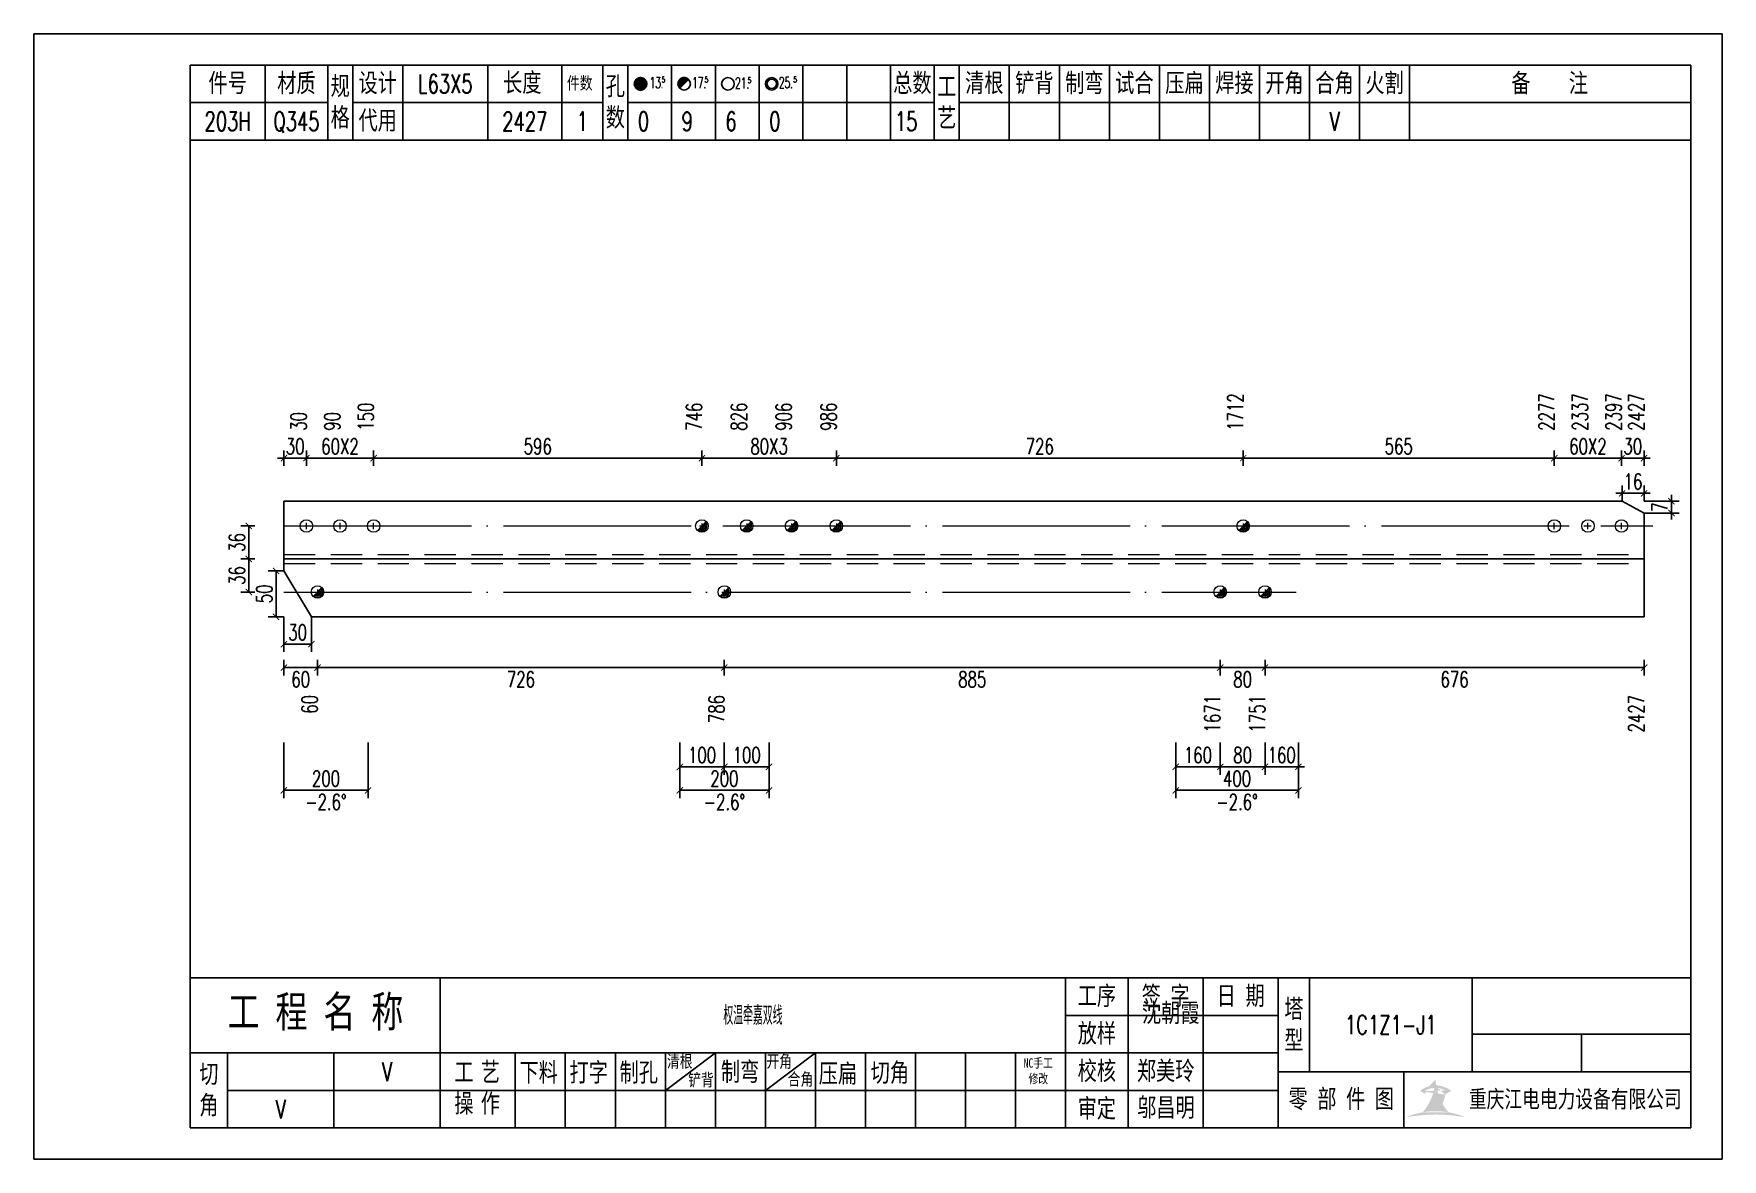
# Model space of a CAD drawing. Header units: millimetres. Extents: x -524 to 9570, y -2481 to 180.
# Drawn here: x 600 to 870, y -600 to -420 of the extents above; entities that cross this region are included whole.
import ezdxf
from ezdxf.enums import TextEntityAlignment as Align

# ---------------------------------------------------------------- set-up
doc = ezdxf.new("R2010")
doc.units = ezdxf.units.MM
doc.header["$LTSCALE"] = 20
doc.header["$PDMODE"] = 1
doc.linetypes.add('DASHDOT2X', pattern=[1.75, 1.5, -0.125, 0, -0.125])
doc.linetypes.add('HIDDEN', pattern=[0.375, 0.25, -0.125])
for name, color, linetype, lineweight in [('1', 7, 'Continuous', 25), ('11', 1, 'Continuous', 13), ('2', 1, 'HIDDEN', 13), ('5', 7, 'Continuous', 13), ('7', 3, 'DASHDOT2X', 13)]:
    doc.layers.add(name, color=color, linetype=linetype, lineweight=lineweight)
doc.styles.get("Standard").update_dxf_attribs({"font": 'simplex', "width": 0.7, "bigfont": 'gbhzfs.shx'})
doc.styles.add('SYMBOL_TXT', font='txt.shx', dxfattribs={"width": 0.6})
doc.styles.add('TITLE_TXT', font='simplex.shx', dxfattribs={"width": 0.75, "height": 2.5, "bigfont": 'gbhzfs.shx'})
doc.dimstyles.new('dimStyle4', dxfattribs={"dimtxt": 2.5, "dimasz": 1, "dimexe": 1.25, "dimexo": 0, "dimgap": 0.63, "dimtad": 2, "dimzin": 0, "dimdsep": 46, "dimtxsty": 'standard', "dimblk": 'ARCHTICK', "dimblk1": 'ARCHTICK', "dimblk2": 'ARCHTICK', "dimcen": 0.09, "dimadec": 0, "dimazin": 0, "dimtfac": 1, "dimtdec": 1, "dimtix": 1, "dimtmove": 2, "dimatfit": 3, "dimfxl": 0, "dimtolj": 1, "dimtzin": 0, "dimarcsym": 0})
doc.dimstyles.get("Standard").update_dxf_attribs({"dimtxt": 2.5, "dimasz": 1, "dimexe": 1.25, "dimexo": 0, "dimgap": 0.63, "dimtad": 1, "dimzin": 0, "dimdsep": 46, "dimtxsty": 'standard', "dimblk": 'ARCHTICK', "dimblk1": 'ARCHTICK', "dimblk2": 'ARCHTICK', "dimcen": 0.09, "dimadec": 0, "dimazin": 0, "dimtfac": 1, "dimtdec": 1, "dimtix": 1, "dimtmove": 2, "dimatfit": 3, "dimfxl": 0, "dimtolj": 1, "dimtzin": 0, "dimarcsym": 0})
pattern_1 = [(0, (-3, 0), (0, 0.0125), [])]

# ---------------------------------------------------------------- blocks, each defined once
blk = doc.blocks.new('M12_HOLE')
h = blk.add_hatch()
h.set_pattern_fill('LINE', scale=0.1, style=0)
h.set_pattern_definition(pattern_1)
h.paths.add_polyline_path([(-5, 0, 1), (-1, 0, 1)])
at = {"color": 7}
blk.add_circle((-3, 0), 2, dxfattribs=at)
at = {"color": 7, "attachment_point": 1, "style": 'SYMBOL_TXT'}
for s, insert, char_height, width in [('13\\f??|b0|i0|c0|p54;.', (-0.1170648347537053, 2.110404609075999), 3.5, 5.707453662650948), ('5', (3.739322910876695, 2.264550918150206), 1.8, 2.930899999712656)]:
    blk.add_mtext(s, dxfattribs=dict(at, insert=insert, char_height=char_height, width=width))
blk = doc.blocks.new('M16_HOLE')
h = blk.add_hatch()
h.set_pattern_fill('LINE', scale=0.1, style=0)
h.set_pattern_definition(pattern_1)
h.paths.add_polyline_path([(-1.585786437626905, 1.414213562373095, 0.668178637919299), (-5, 0, 0.198912367379658), (-4.414213562373095, -1.414213562373095)])
at = {"color": 7}
blk.add_circle((-3, 0), 2, dxfattribs=at)
at = {"color": 7, "attachment_point": 1, "style": 'SYMBOL_TXT'}
for s, insert, char_height, width in [('17.', (-0.443935574240129, 2.13042063441452), 3.5, 6.3164), ('5', (3.564570640825252, 2.25180437378188), 1.8, 1.822)]:
    blk.add_mtext(s, dxfattribs=dict(at, insert=insert, char_height=char_height, width=width))
blk = doc.blocks.new('M20_HOLE')
at = {"color": 7}
blk.add_circle((-3, 0), 2, dxfattribs=at)
at = {"color": 7, "attachment_point": 1, "style": 'SYMBOL_TXT'}
for s, insert, char_height, width in [('21.', (-0.6868754558352066, 2.009036737063269), 3.5, 6.0735), ('5', (3.321630759230175, 2.009036737063269), 1.8, 1.4576)]:
    blk.add_mtext(s, dxfattribs=dict(at, insert=insert, char_height=char_height, width=width))
blk = doc.blocks.new('M24_HOLE')
at = {"color": 7}
for radius in [2, 1.5]:
    blk.add_circle((-3, 0), radius, dxfattribs=at)
at = {"color": 7, "attachment_point": 1, "style": 'SYMBOL_TXT'}
for s, insert, char_height, width in [('25.', (-0.6868754558352066, 2.13042063441452), 3.5, 2.4294), ('5', (3.928980201610216, 2.25180437378188), 1.8, 1.9435)]:
    blk.add_mtext(s, dxfattribs=dict(at, insert=insert, char_height=char_height, width=width))
blk = doc.blocks.new('A$C1E394B87')
for p, q in [((270, 180), (0, 180)), ((0, 180), (0, 0)), ((270, 0), (270, 180)), ((0, 0), (270, 0))]:
    blk.add_line(p, q)
blk = doc.blocks.new('JgCard')
h = blk.add_hatch(color=256)
edge = h.paths.add_edge_path()
edge.add_arc((223.8016524729837, -21.84717885384339), 29.00860721842082, 79.81716678233735, 89.27812697573944)
edge.add_arc((224.5325955616654, -21.84717885384339), 29.00860721842082, 90.72187302426055, 100.1828332176626)
edge.add_arc((224.0279874541857, -3.830853464385541), 11.50536553551401, 89.30709440376557, 113.6959925615352, ccw=False)
edge.add_arc((224.3062605804644, -3.830853464385541), 11.50536553551401, 66.30400743846491, 90.69290559623443, ccw=False)
edge = h.paths.add_edge_path()
edge.add_arc((233.0302112674253, 13.18449056462987), 8.873034629199061, 191.5208225546964, 219.6965150385776)
edge.add_arc((215.3040367672247, 13.18449056462987), 8.873034629199061, 320.3034849614224, 348.4791774453036)
edge.add_arc((214.0326012329333, 11.43447699248611), 10.13453382683302, 338.1301204334909, 359.9154198731663)
edge.add_arc((234.3016468017167, 11.43447699248611), 10.13453382683302, 180.0845801266699, 201.8698795665091)
edge.add_line((225.937925765641, 10.90576856469295), (225.6552856147136, 10.35609493506945))
edge.add_arc((224.1679533083088, 7.853493107532699), 3.957321353349253, 91.41975307934291, 127.4827228769255)
edge.add_arc((215.3040367672247, 13.18449056462987), 8.873034629199061, 351.0860103832611, 357.2867084751834)
edge.add_line((222.396322269009, 10.90576856469295), (222.6789624199364, 10.35609493506945))
edge.add_line((222.6789624199364, 10.35609493506945), (221.7697188924139, 10.86032854938844))
edge.add_line((225.6552856147136, 10.35609493506945), (226.5654915637542, 10.86086227359522))
edge.add_arc((224.2330238305049, 7.883670059543192), 3.536460377387214, 93.80567765797379, 121.2894356209631)
edge.add_arc((224.1012242041452, 7.883670059543192), 3.536460377387214, 58.7105643790368, 86.1943223420262)
edge.add_arc((224.1679533083088, 7.853493107532699), 3.957321353349253, 52.53023982105776, 88.60436076552203)
edge.add_arc((233.0302112674253, 13.18449056462987), 8.873034629199061, 182.7132915248167, 188.9137221835162)
edge.add_line((224.1671240173246, 11.44943760304955), (224.1671240173246, 11.41951638194644))
blk.add_hatch(color=256).paths.add_polyline_path([(224.1671240173246, 11.41951638190653, 0.09534363958971465), (224.8964730213393, 7.65936347788454, -0.02857973389665951), (226.2029576453306, 7.517096850535836, -0.1235627947319866), (224.3359488967444, 11.41233217421416, -0.1204986991669159), (225.937925765641, 10.90576856469295), (225.6552856147136, 10.35609493506945), (226.5654915637542, 10.86086227359522, 0.5402417223769541), (226.575360567148, 10.99431825130466, 0.158715983985349), (224.2643381876442, 11.80964050730302, -0.02706108524003999), (224.1671240173246, 12.76445731824299, -0.02706225299216489), (224.0699034296731, 11.80959959181416, 0.1586661026302013), (221.7598355252794, 10.99377351487396, 0.5401762534625951), (221.7697205382283, 10.86032763670437, -5.881062471050359e-06), (221.7697188924139, 10.86032854938844), (222.6789624199364, 10.35609493506945), (222.396322269009, 10.90576856469295, -0.1204986991669226), (223.9982991379056, 11.41233217421416, -0.1235627947319868), (222.1312903893195, 7.517096850535836, -0.0285797338966575), (223.4377750133108, 7.65936347788454, 0.09534363958971454)])
for p, q in [((265, 175), (25, 175)), ((25, 175), (25, 5)), ((37, 175), (37, 163)), ((47, 175), (47, 163)), ((51, 175), (51, 163)), ((59, 175), (59, 163)), ((72.61005959575064, 175), (72.61005959575061, 163)), ((84.43573710762382, 175), (84.43573710762382, 163)), ((91, 175), (91, 163)), ((95, 175), (95, 163)), ((102, 175), (102, 163)), ((109, 175), (109, 163)), ((116, 175), (116, 163)), ((123, 175), (123, 163)), ((130, 175), (130, 163)), ((137, 175), (137, 163)), ((144, 175), (144, 163)), ((148, 175), (148, 163)), ((156, 175), (156, 163)), ((164, 175), (164, 163)), ((172, 175), (172, 163)), ((180, 175), (180, 163)), ((188, 175), (188, 163)), ((196, 175), (196, 163)), ((204, 175), (204, 163)), ((212, 175), (212, 163)), ((220, 175), (220, 163)), ((265, 5), (265, 175)), ((25, 169), (47, 169)), ((51, 168.9999999999999), (91, 168.9999999999999)), ((95, 168.9999999999999), (144, 168.9999999999999)), ((148, 169), (265, 169)), ((25, 163), (265, 163)), ((25, 29), (265, 29)), ((65, 17), (65, 29)), ((165, 5), (165, 29)), ((175, 5), (175, 29)), ((187, 5), (187, 29)), ((199, 5), (199, 29)), ((204, 29), (204, 14)), ((230, 14), (230, 29)), ((165, 23), (199, 23)), ((230, 20), (265, 20)), ((247.5, 20), (247.5, 14)), ((25, 17), (65, 17)), ((31, 5), (31, 17)), ((48, 17), (48, 5)), ((65, 5), (65, 17)), ((67, 17), (65, 17)), ((67, 17), (165, 17)), ((77, 5), (77, 17)), ((85, 5), (85, 17)), ((93, 5), (93, 17)), ((101, 5), (101, 17)), ((101, 11), (109, 17)), ((109, 5), (109, 17)), ((117, 5), (117, 17)), ((117, 11), (125, 17)), ((125, 5), (125, 17)), ((133, 5), (133, 17)), ((141, 5), (141, 17)), ((149, 5), (149, 17)), ((157, 5), (157, 17)), ((165, 17), (199, 17)), ((199, 14), (265, 14)), ((219.0802760739607, 14), (219.0802760739607, 5)), ((31, 11), (65, 11)), ((65, 11), (165, 11)), ((165, 11), (199, 11)), ((25, 5), (265, 5))]:
    blk.add_line(p, q)
blk.add_lwpolyline([(96.0334779468642, 171.9855941999696, -1), (98.0334779468642, 171.9855941999696, -1)], format="xyb", close=True)
for p in [(65.8050297978753, 166), (145, 96)]:
    blk.add_point(p)
blk.add_blockref('A$C1E394B87', (0, 0))
at = {"xscale": 0.5, "yscale": 0.5, "zscale": 0.5}
for name, p in [('M12_HOLE', (98.5334779468642, 171.9855941999696)), ('M16_HOLE', (105.5, 171.9999999999999)), ('M20_HOLE', (112.5, 171.9999999999999)), ('M24_HOLE', (119.5, 171.9999999999999))]:
    blk.add_blockref(name, p, dxfattribs=at)
at = {"attachment_point": 5, "style": 'TITLE_TXT'}
for s, insert, char_height, width in [('{\\fSimHei|b0|i0|c134|p2;件号}', (31, 172), 3, 15), ('{\\fSimHei|b0|i0|c134|p2;材质}', (42, 172), 3, 8), ('{\\fSimHei|b0|i0|c134|p2;规格}', (49, 169), 3, 4), ('{\\fSimHei|b0|i0|c134|p2;设计}', (55, 171.9999999999999), 3, 8.000000000000014), ('{\\fSimHei|b0|i0|c134|p2;长度}', (78.11684221050325, 172.0531705390044), 3, 8), ('{\\fSimHei|b0|i0|c134|p2;件数}', (87.3041250533895, 171.9999999999999), 2, 8.8244), ('{\\fSimHei|b0|i0|c134|p2;孔数}', (93, 169), 3, 4), ('{\\fSimHei|b0|i0|c134|p2;总数}', (140.5, 171.9999999999999), 3, 7), ('{\\fSimHei|b0|i0|c134|p2;工\\P艺}', (146, 169), 3, 4), ('{\\fSimHei|b0|i0|c134|p2;清根}', (152, 172), 3, 8), ('{\\fSimHei|b0|i0|c134|p2;铲背}', (160, 172), 3, 8), ('{\\fSimHei|b0|i0|c134|p2;制弯}', (168, 172), 3, 8.000000000000028), ('{\\fSimHei|b0|i0|c134|p2;试合}', (176, 172), 3, 8), ('{\\fSimHei|b0|i0|c134|p2;压扁}', (184, 172), 3, 8), ('{\\fSimHei|b0|i0|c134|p2;焊接}', (192, 172), 3, 8), ('{\\fSimHei|b0|i0|c134|p2;开角}', (200, 172), 3, 8.000000000000057), ('{\\fSimHei|b0|i0|c134|p2;合角}', (208, 172), 3, 8), ('{\\fSimHei|b0|i0|c134|p2;火割}', (216, 172), 3, 8), ('{\\fSimHei|b0|i0|c134|p2;备    注}', (242.3967818627186, 171.9765054582008), 3, 22), ('{\\fSimHei|b0|i0|c134|p2;代用}', (55, 166), 3, 8), ('{\\fSimHei|b0|i0|c134|p2;工序}', (170, 26), 3, 10), ('{\\fSimHei|b0|i0|c134|p2;签 字}', (181, 26), 3, 12), ('{\\fSimHei|b0|i0|c134|p2;日 期}', (193, 26), 3, 12), ('{\\fSimHei|b0|i0|c134|p2;工 程 名 称}', (45.04268864723963, 23.33842704880232), 5, 47.33333333333334), ('{\\fSimHei|b0|i0|c134|p2;^I沈朝霞}', (181.0520504248258, 23.27747906449889), 3, 12), ('{\\fSimHei|b0|i0|c134|p2;塔\\P型}', (201.5, 21.5), 3, 5.000000000000028), ('{\\fSimHei|b0|i0|c134|p2;放样}', (170, 20), 3, 10), ('{\\fSimHei|b0|i0|c134|p2;清根}', (103.3080888185272, 15.56254542211099), 2, 8), ('{\\fSimHei|b0|i0|c134|p2;开角}', (119.2123351337376, 15.54156681030855), 2, 8.000000000000057), ('{\\fSimHei|b0|i0|c134|p2;NC手工修改}', (160.6311373906198, 14.05820252967675), 1.5, 6.204069777279955), ('{\\fSimHei|b0|i0|c134|p2;切\\P角}', (28, 11), 3, 6.000000000000004), ('{\\fSimHei|b0|i0|c134|p2;工\\P操}', (68.78408056366106, 11.29930144135182), 3, 6.000000000000004), ('{\\fSimHei|b0|i0|c134|p2;艺\\P作}', (73.01340619218274, 11.29930144135182), 3, 6.000000000000004), ('{\\fSimHei|b0|i0|c134|p2;下料}', (80.74376492044746, 13.75191016783555), 3, 8), ('{\\fSimHei|b0|i0|c134|p2;打字}', (88.74376492044746, 13.75191016783555), 3, 8), ('{\\fSimHei|b0|i0|c134|p2;制孔}', (96.74376492044746, 13.75191016783555), 3, 8.000000000000028), ('{\\fSimHei|b0|i0|c134|p2;铲背}', (106.6982872637203, 12.58010217278223), 2, 8), ('{\\fSimHei|b0|i0|c134|p2;制弯}', (112.9524832210667, 13.86807755023182), 3, 8.000000000000028), ('{\\fSimHei|b0|i0|c134|p2;合角}', (122.601153766583, 12.67610618408509), 2, 8), ('{\\fSimHei|b0|i0|c134|p2;压扁}', (128.5896913500159, 13.56672241423536), 3, 8), ('{\\fSimHei|b0|i0|c134|p2;切角}', (136.8970089545677, 13.6938446517654), 3, 8), ('{\\fSimHei|b0|i0|c134|p2;校核}', (170, 14), 3, 10.00000000000003), ('{\\fSimHei|b0|i0|c134|p2;郑美玲}', (181, 14), 3, 12), ('{\\fSimHei|b0|i0|c134|p2;零 部 件 图}', (209.0827348158753, 9.5), 3, 30.76131175444226), ('{\\fSimHei|b0|i0|c134|p2;重庆江电电力设备有限公司}', (246.5086378857131, 9.475432444103376), 2.772000000000001, 63.29400000000002), ('{\\fSimHei|b0|i0|c134|p2;审定}', (170, 8), 3, 10), ('{\\fSimHei|b0|i0|c134|p2;邬昌明}', (181.0428184060297, 8.12303372435349), 3, 12)]:
    blk.add_mtext(s, dxfattribs=dict(at, insert=insert, char_height=char_height, width=width))
blk = doc.blocks.new('M16')
for p, q in [((-0.7071067811865476, -0.7071067811865476), (0.7071067811865475, 0.7071067811865475)), ((-0.4, 4.898425415289509e-17), (0.4, 0)), ((2.449212707644755e-17, 0.4), (0, -0.4))]:
    blk.add_line(p, q)
blk.add_circle((0, 0), 1)
for centre, radius, end in [((0, 0), 0.8, 45.00000000000001), ((0, 0), 0.6, 45.00000000000001), ((0, 0), 0.4, 45.00000000000001), ((-5.551115123125783e-17, -5.551115123125783e-17), 0.2, 45)]:
    blk.add_arc(centre, radius, 225, end)
blk = doc.blocks.new('M20')
for p, q in [((-0.5, 0), (0.5, 0)), ((0, -0.5), (0, 0.5))]:
    blk.add_line(p, q)
blk.add_circle((0, 0), 1)
blk = doc.blocks.new('_ArchTick')
at = {"color": 0, "linetype": 'ByBlock', "const_width": 0.15}
blk.add_lwpolyline([(-0.5, -0.5), (0.5, 0.5)], dxfattribs=at)
blk = doc.blocks.new('*D333')
at = {"layer": '11', "color": 0, "lineweight": -2}
for p, q in [((640, -520.125), (640, -522.625)), ((645.3759536989801, -520.125), (645.3759536989801, -522.625)), ((640, -521.375), (645.3759536989801, -521.375))]:
    blk.add_line(p, q, dxfattribs=at)
at = {"layer": 'Defpoints', "color": 0}
for p in [(640, -520.125), (645.3759536989801, -520.125), (645.3759536989801, -521.375)]:
    blk.add_point(p, dxfattribs=at)
at = {"layer": '11', "color": 0, "lineweight": -2, "rotation": 180}
blk.add_blockref('_ArchTick', (640, -521.375), dxfattribs=at)
at = {"layer": '11', "color": 0, "lineweight": -2}
blk.add_blockref('_ArchTick', (645.3759536989801, -521.375), dxfattribs=at)
at = {"layer": '11', "color": 0, "insert": (642.68797684949, -523.255), "char_height": 2.5, "attachment_point": 5}
blk.add_mtext('\\A1;60', dxfattribs=at)
blk = doc.blocks.new('*D334')
at = {"layer": '11', "color": 0, "lineweight": -2}
for p, q in [((645.3759536989801, -520.125), (645.3759536989801, -522.625)), ((710.4249934566442, -520.125), (710.4249934566442, -522.625)), ((645.3759536989801, -521.375), (710.4249934566442, -521.375))]:
    blk.add_line(p, q, dxfattribs=at)
at = {"layer": 'Defpoints', "color": 0}
for p in [(645.3759536989801, -520.125), (710.4249934566442, -520.125), (710.4249934566442, -521.375)]:
    blk.add_point(p, dxfattribs=at)
at = {"layer": '11', "color": 0, "lineweight": -2, "rotation": 180}
blk.add_blockref('_ArchTick', (645.3759536989801, -521.375), dxfattribs=at)
at = {"layer": '11', "color": 0, "lineweight": -2}
blk.add_blockref('_ArchTick', (710.4249934566442, -521.375), dxfattribs=at)
at = {"layer": '11', "color": 0, "insert": (677.9004735778121, -523.255), "char_height": 2.5, "attachment_point": 5}
blk.add_mtext('\\A1;726', dxfattribs=at)
blk = doc.blocks.new('*D335')
at = {"layer": '11', "color": 0, "lineweight": -2}
for p, q in [((710.4249934566442, -520.125), (710.4249934566442, -522.625)), ((789.7203105166054, -520.125), (789.7203105166054, -522.625)), ((710.4249934566442, -521.375), (789.7203105166054, -521.375))]:
    blk.add_line(p, q, dxfattribs=at)
at = {"layer": 'Defpoints', "color": 0}
for p in [(710.4249934566442, -520.125), (789.7203105166054, -520.125), (789.7203105166054, -521.375)]:
    blk.add_point(p, dxfattribs=at)
at = {"layer": '11', "color": 0, "lineweight": -2, "rotation": 180}
blk.add_blockref('_ArchTick', (710.4249934566442, -521.375), dxfattribs=at)
at = {"layer": '11', "color": 0, "lineweight": -2}
blk.add_blockref('_ArchTick', (789.7203105166054, -521.375), dxfattribs=at)
at = {"layer": '11', "color": 0, "insert": (750.0726519866248, -523.255), "char_height": 2.5, "attachment_point": 5}
blk.add_mtext('\\A1;885', dxfattribs=at)
blk = doc.blocks.new('*D336')
at = {"layer": '11', "color": 0, "lineweight": -2}
for p, q in [((789.7203105166054, -520.125), (789.7203105166054, -522.625)), ((796.8882487819128, -520.125), (796.8882487819128, -522.625)), ((789.7203105166054, -521.375), (796.8882487819128, -521.375))]:
    blk.add_line(p, q, dxfattribs=at)
at = {"layer": 'Defpoints', "color": 0}
for p in [(789.7203105166054, -520.125), (796.8882487819128, -520.125), (796.8882487819128, -521.375)]:
    blk.add_point(p, dxfattribs=at)
at = {"layer": '11', "color": 0, "lineweight": -2, "rotation": 180}
blk.add_blockref('_ArchTick', (789.7203105166054, -521.375), dxfattribs=at)
at = {"layer": '11', "color": 0, "lineweight": -2}
blk.add_blockref('_ArchTick', (796.8882487819128, -521.375), dxfattribs=at)
at = {"layer": '11', "color": 0, "insert": (793.3042796492591, -523.255), "char_height": 2.5, "attachment_point": 5}
blk.add_mtext('\\A1;80', dxfattribs=at)
blk = doc.blocks.new('*D337')
at = {"layer": '11', "color": 0, "lineweight": -2}
for p, q in [((796.8882487819128, -520.125), (796.8882487819128, -522.625)), ((857.5, -520.125), (857.5, -522.625)), ((796.8882487819128, -521.375), (857.5, -521.375))]:
    blk.add_line(p, q, dxfattribs=at)
at = {"layer": 'Defpoints', "color": 0}
for p in [(796.8882487819128, -520.125), (857.5, -520.125), (857.5, -521.375)]:
    blk.add_point(p, dxfattribs=at)
at = {"layer": '11', "color": 0, "lineweight": -2, "rotation": 180}
blk.add_blockref('_ArchTick', (796.8882487819128, -521.375), dxfattribs=at)
at = {"layer": '11', "color": 0, "lineweight": -2}
blk.add_blockref('_ArchTick', (857.5, -521.375), dxfattribs=at)
at = {"layer": '11', "color": 0, "insert": (827.1941243909564, -523.255), "char_height": 2.5, "attachment_point": 5}
blk.add_mtext('\\A1;676', dxfattribs=at)
blk = doc.blocks.new('*D338')
at = {"layer": '11', "color": 0, "lineweight": -2}
for p, q in [((640, -487.875), (639, -487.875)), ((640, -489.125), (640, -486.625)), ((640, -487.875), (643.6000000000004, -487.875)), ((643.6000000000004, -489.125), (643.6000000000004, -486.625)), ((643.6000000000004, -487.875), (644.6000000000004, -487.875))]:
    blk.add_line(p, q, dxfattribs=at)
at = {"layer": 'Defpoints', "color": 0}
for p in [(643.6000000000004, -487.875), (640, -489.125), (643.6000000000004, -489.125)]:
    blk.add_point(p, dxfattribs=at)
at = {"layer": '11', "color": 0, "lineweight": -2}
blk.add_blockref('_ArchTick', (640, -487.875), dxfattribs=at)
at = {"layer": '11', "color": 0, "lineweight": -2, "rotation": 180}
blk.add_blockref('_ArchTick', (643.6000000000004, -487.875), dxfattribs=at)
at = {"layer": '11', "color": 0, "insert": (641.8000000000002, -485.995), "char_height": 2.5, "attachment_point": 5}
blk.add_mtext('\\A1;30', dxfattribs=at)
blk = doc.blocks.new('*D345')
at = {"layer": '11', "color": 0, "lineweight": -2}
for p, q in [((853.8999999999996, -487.875), (852.8999999999996, -487.875)), ((853.8999999999996, -489.125), (853.8999999999996, -486.625)), ((853.8999999999996, -487.875), (857.5, -487.875)), ((857.5, -489.125), (857.5, -486.625)), ((857.5, -487.875), (858.5, -487.875))]:
    blk.add_line(p, q, dxfattribs=at)
at = {"layer": 'Defpoints', "color": 0}
for p in [(857.5, -487.875), (853.8999999999996, -489.125), (857.5, -489.125)]:
    blk.add_point(p, dxfattribs=at)
at = {"layer": '11', "color": 0, "lineweight": -2}
blk.add_blockref('_ArchTick', (853.8999999999996, -487.875), dxfattribs=at)
at = {"layer": '11', "color": 0, "lineweight": -2, "rotation": 180}
blk.add_blockref('_ArchTick', (857.5, -487.875), dxfattribs=at)
at = {"layer": '11', "color": 0, "insert": (855.6999999999998, -485.995), "char_height": 2.5, "attachment_point": 5}
blk.add_mtext('\\A1;30', dxfattribs=at)
blk = doc.blocks.new('*D346')
at = {"layer": '11', "color": 0, "lineweight": -2}
for p, q in [((640, -505.9087301587302), (637.5, -505.9087301587301)), ((638.75, -505.9087301587301), (638.75, -513.25)), ((640, -513.25), (637.5, -513.25))]:
    blk.add_line(p, q, dxfattribs=at)
at = {"layer": 'Defpoints', "color": 0}
for p in [(640, -505.9087301587302), (638.75, -513.25), (640, -513.25)]:
    blk.add_point(p, dxfattribs=at)
at = {"layer": '11', "color": 0, "lineweight": -2}
for p, rotation in [((638.75, -505.9087301587301), 90), ((638.75, -513.25), 270)]:
    blk.add_blockref('_ArchTick', p, dxfattribs=dict(at, rotation=rotation))
at = {"layer": '11', "color": 0, "insert": (636.8700000000001, -509.579365079365), "char_height": 2.5, "attachment_point": 5, "rotation": 90}
blk.add_mtext('\\A1;50', dxfattribs=at)
blk = doc.blocks.new('*D348')
at = {"layer": '11', "color": 0, "lineweight": -2}
for p, q in [((861.875, -494.75), (861.875, -493.75)), ((857.5, -494.75), (863.125, -494.75)), ((857.5, -496.6587301587302), (863.125, -496.6587301587302)), ((861.875, -496.6587301587302), (861.875, -494.75)), ((861.875, -496.6587301587302), (861.875, -497.6587301587302))]:
    blk.add_line(p, q, dxfattribs=at)
at = {"layer": 'Defpoints', "color": 0}
for p in [(857.5, -494.75), (857.5, -496.6587301587302), (861.875, -494.75)]:
    blk.add_point(p, dxfattribs=at)
at = {"layer": '11', "color": 0, "lineweight": -2}
for p, rotation in [((861.875, -494.75), 270), ((861.875, -496.6587301587302), 90)]:
    blk.add_blockref('_ArchTick', p, dxfattribs=dict(at, rotation=rotation))
at = {"layer": '11', "color": 0, "insert": (859.9950000000001, -495.704365079365), "char_height": 2.5, "attachment_point": 5, "rotation": 90}
blk.add_mtext('\\A1;7', dxfattribs=at)
blk = doc.blocks.new('*D349')
at = {"layer": '11', "color": 0, "lineweight": -2}
for p, q in [((853.9761904761908, -493.5), (852.9761904761908, -493.5)), ((853.9761904761908, -494.75), (853.9761904761908, -492.25)), ((857.5, -493.5), (853.9761904761908, -493.5)), ((857.5, -494.75), (857.5, -492.25)), ((857.5, -493.5), (858.5, -493.5))]:
    blk.add_line(p, q, dxfattribs=at)
at = {"layer": 'Defpoints', "color": 0}
for p in [(853.9761904761908, -493.5), (853.9761904761908, -494.75), (857.5, -494.75)]:
    blk.add_point(p, dxfattribs=at)
at = {"layer": '11', "color": 0, "lineweight": -2}
blk.add_blockref('_ArchTick', (853.9761904761908, -493.5), dxfattribs=at)
at = {"layer": '11', "color": 0, "lineweight": -2, "rotation": 180}
blk.add_blockref('_ArchTick', (857.5, -493.5), dxfattribs=at)
at = {"layer": '11', "color": 0, "insert": (855.7380952380954, -491.62), "char_height": 2.5, "attachment_point": 5}
blk.add_mtext('\\A1;16', dxfattribs=at)
blk = doc.blocks.new('*D351')
at = {"layer": '1', "color": 0, "lineweight": -2}
for p, q in [((635.375, -498.7142857142857), (633.125, -498.7142857142857)), ((634.375, -498.7142857142857), (634.375, -504)), ((635.375, -504), (633.125, -504))]:
    blk.add_line(p, q, dxfattribs=at)
at = {"layer": 'Defpoints', "color": 0}
for p in [(635.375, -498.7142857142857), (634.375, -504), (635.375, -504)]:
    blk.add_point(p, dxfattribs=at)
at = {"layer": '1', "color": 0, "lineweight": -2}
for p, rotation in [((634.375, -498.7142857142857), 90), ((634.375, -504), 270)]:
    blk.add_blockref('_ArchTick', p, dxfattribs=dict(at, rotation=rotation))
at = {"layer": '1', "color": 0, "insert": (632.4950000000001, -501.3571428571428), "char_height": 2.5, "attachment_point": 5, "rotation": 90}
blk.add_mtext('\\A1;36', dxfattribs=at)
blk = doc.blocks.new('*D360')
at = {"layer": '1', "color": 0, "lineweight": -2}
for p, q in [((796.8882487819128, -533.375), (796.8882487819128, -538.5)), ((802.2222763587642, -533.375), (802.2222763587642, -538.5)), ((796.8882487819128, -537.25), (795.8882487819128, -537.25)), ((796.8882487819128, -537.25), (802.2222763587642, -537.25)), ((802.2222763587642, -537.25), (803.2222763587642, -537.25))]:
    blk.add_line(p, q, dxfattribs=at)
at = {"layer": 'Defpoints', "color": 0}
for p in [(796.8882487819128, -533.375), (802.2222763587642, -533.375), (802.2222763587642, -537.25)]:
    blk.add_point(p, dxfattribs=at)
at = {"layer": '1', "color": 0, "lineweight": -2}
blk.add_blockref('_ArchTick', (796.8882487819128, -537.25), dxfattribs=at)
at = {"layer": '1', "color": 0, "lineweight": -2, "rotation": 180}
blk.add_blockref('_ArchTick', (802.2222763587642, -537.25), dxfattribs=at)
at = {"layer": '1', "color": 0, "insert": (799.5552625703385, -535.37), "char_height": 2.5, "attachment_point": 5}
blk.add_mtext('\\A1;160', dxfattribs=at)

msp = doc.modelspace()

# ---------------------------------------------------------------- linework, layer by layer
at = {"layer": '1'}
for p, q in [((640, -494.75), (640, -504)), ((640, -494.75), (853.9761904761908, -494.75)), ((853.9761904761908, -494.75), (857.5, -496.6587301587302)), ((857.5, -504), (857.5, -496.6587301587302)), ((640, -505.9087301587302), (640, -504)), ((640, -504), (857.5, -504)), ((857.5, -513.25), (857.5, -504)), ((644.4047619047615, -513.25), (640, -505.9087301587302)), ((644.4047619047615, -513.25), (857.5, -513.25))]:
    msp.add_line(p, q, dxfattribs=at)
at = {"layer": '2'}
for p, q in [((640, -503.265873015873), (857.5, -503.265873015873)), ((640, -504.734126984127), (857.5, -504.734126984127))]:
    msp.add_line(p, q, dxfattribs=at)
at = {"layer": '7'}
for p, q in [((640, -498.7142857142857), (858.8999999999996, -498.7142857142857)), ((640, -509.2857142857143), (801.8882487819128, -509.2857142857143))]:
    msp.add_line(p, q, dxfattribs=at)

# ---------------------------------------------------------------- block references
at = {"layer": '1'}
msp.add_blockref('JgCard', (600, -600), dxfattribs=at)
at = {"layer": '5'}
for name, p in [('M20', (643.6000000000004, -498.7142857142857)), ('M20', (648.9759536989804, -498.7142857142857)), ('M20', (654.3519073979605, -498.7142857142857)), ('M16', (706.8410243239905, -498.7142857142857)), ('M16', (714.0089625892979, -498.7142857142857)), ('M16', (721.1769008546053, -498.7142857142857)), ('M16', (728.3448391199117, -498.7142857142857)), ('M16', (793.3938788775758, -498.7142857142857)), ('M20', (843.1480926020395, -498.7142857142857)), ('M20', (848.5240463010196, -498.7142857142857)), ('M20', (853.8999999999996, -498.7142857142857)), ('M16', (645.3759536989801, -509.2857142857143)), ('M16', (710.4249934566442, -509.2857142857143)), ('M16', (789.7203105166054, -509.2857142857143)), ('M16', (796.8882487819128, -509.2857142857143))]:
    msp.add_blockref(name, p, dxfattribs=at)

# ---------------------------------------------------------------- texts
at = {"layer": '1', "width": 0.7}
for s, p in [('L63X5', (665.8050297978752, -428)), ('203H', (631, -434)), ('Q345', (642, -434)), ('2427', (678.5228983516872, -434)), ('1', (687.717868553812, -434)), ('0', (697.5, -434)), ('9', (704.5, -434)), ('6', (711.5, -434)), ('0', (718.5, -434)), ('15', (739.5, -434)), ('V', (808, -434)), ('权温牵嘉双线', (715, -577)), ('1C1Z1-J1', (817, -578.5)), ('V', (656.5, -586)), ('V', (639.5, -592))]:
    msp.add_text(s, height=3, dxfattribs=at).set_placement(p, align=Align.MIDDLE_CENTER)
for s, p in [('1712', (793.3938788775758, -483.5)), ('2277', (843.1480926020395, -483.5)), ('2337', (848.5240463010196, -483.5)), ('2397', (853.8999999999996, -483.5)), ('2427', (857.5, -483.5)), ('150', (654.3519073979605, -483.5)), ('746', (706.8410243239905, -483.5)), ('826', (714.0089625892979, -483.5)), ('906', (721.1769008546053, -483.5)), ('986', (728.3448391199117, -483.5)), ('30', (643.6000000000004, -483.5)), ('90', (648.9759536989804, -483.5))]:
    msp.add_text(s, height=2.5, rotation=90, dxfattribs=at).set_placement(p)
for s, p in [('60', (645.3759536989801, -525.75)), ('786', (710.4249934566442, -525.75)), ('1671', (789.7203105166054, -525.75)), ('1751', (796.8882487819128, -525.75)), ('2427', (857.5, -525.75))]:
    msp.add_text(s, height=2.5, rotation=90, dxfattribs=at).set_placement(p, align=Align.RIGHT)
for p in [(646.7286771176332, -541.625), (710.4419310769463, -541.625), (792.4164818018307, -541.625)]:
    msp.add_text('-2.6°', height=2.5, dxfattribs=at).set_placement(p, align=Align.TOP_CENTER)

# ---------------------------------------------------------------- dimensions: what is measured, and where the dimension line sits
at = {"layer": '1'}
dim = msp.add_linear_dim(base=(634.375, -504), p1=(635.375, -498.7142857142857), p2=(635.375, -504), angle=90, text='36', dimstyle='standard', override={"dimtxt": 2.5}, dxfattribs=at)
dim.commit()
dim.dimension.update_dxf_attribs({"geometry": '*D351', "text_midpoint": (632.4950000000001, -501.3571428571428)})
msp.add_linear_dim(base=(634.375, -504), p1=(635.375, -509.2857142857143), p2=(635.375, -504), angle=90, text='36', dimstyle='standard', override={"dimtxt": 2.5}, dxfattribs=at).render()
for base, p1, p2, text in [((653.4573542352664, -541), (640, -533.375), (653.4573542352664, -533.375), '200'), ((710.4249934566442, -537.25), (703.3047153295547, -533.375), (710.4249934566442, -533.375), '100'), ((717.5791468243378, -541), (703.3047153295547, -533.375), (717.5791468243378, -533.375), '200'), ((717.5791468243378, -537.25), (710.4249934566442, -533.375), (717.5791468243378, -533.375), '100'), ((789.7203105166054, -537.25), (782.6106872448972, -533.375), (789.7203105166054, -533.375), '160'), ((802.2222763587642, -541), (782.6106872448972, -533.375), (802.2222763587642, -533.375), '400'), ((796.8882487819128, -537.25), (789.7203105166054, -533.375), (796.8882487819128, -533.375), '80')]:
    msp.add_linear_dim(base=base, p1=p1, p2=p2, text=text, dimstyle='standard', override={"dimtxt": 2.5}, dxfattribs=at).render()
dim = msp.add_linear_dim(base=(802.2222763587642, -537.25), p1=(796.8882487819128, -533.375), p2=(802.2222763587642, -533.375), text='160', dimstyle='standard', override={"dimtxt": 2.5}, dxfattribs=at)
dim.commit()
dim.dimension.update_dxf_attribs({"geometry": '*D360', "text_midpoint": (799.5552625703385, -535.37)})
at = {"layer": '11'}
for base, p1, p2, text, dimstyle, picture, middle in [((643.6000000000004, -487.875), (640, -489.125), (643.6000000000004, -489.125), '30', 'standard', '*D338', (641.8000000000002, -485.995)), ((857.5, -487.875), (853.8999999999996, -489.125), (857.5, -489.125), '30', 'standard', '*D345', (855.6999999999998, -485.995)), ((853.9761904761908, -493.5), (857.5, -494.75), (853.9761904761908, -494.75), '16', 'standard', '*D349', (855.7380952380954, -491.62)), ((645.3759536989801, -521.375), (640, -520.125), (645.3759536989801, -520.125), '60', 'dimStyle4', '*D333', (642.68797684949, -523.255)), ((710.4249934566442, -521.375), (645.3759536989801, -520.125), (710.4249934566442, -520.125), '726', 'dimStyle4', '*D334', (677.9004735778121, -523.255)), ((789.7203105166054, -521.375), (710.4249934566442, -520.125), (789.7203105166054, -520.125), '885', 'dimStyle4', '*D335', (750.0726519866248, -523.255)), ((796.8882487819128, -521.375), (789.7203105166054, -520.125), (796.8882487819128, -520.125), '80', 'dimStyle4', '*D336', (793.3042796492591, -523.255)), ((857.5, -521.375), (796.8882487819128, -520.125), (857.5, -520.125), '676', 'dimStyle4', '*D337', (827.1941243909564, -523.255))]:
    dim = msp.add_linear_dim(base=base, p1=p1, p2=p2, text=text, dimstyle=dimstyle, override={"dimtxt": 2.5}, dxfattribs=at)
    dim.commit()
    dim.dimension.update_dxf_attribs({"geometry": picture, "text_midpoint": middle})
for base, p1, p2, text in [((654.3519073979605, -487.875), (643.6000000000004, -489.125), (654.3519073979605, -489.125), '60X2'), ((706.8410243239905, -487.875), (654.3519073979605, -489.125), (706.8410243239905, -489.125), '596'), ((728.3448391199117, -487.875), (706.8410243239905, -489.125), (728.3448391199117, -489.125), '80X3'), ((793.3938788775758, -487.875), (728.3448391199117, -489.125), (793.3938788775758, -489.125), '726'), ((843.1480926020395, -487.875), (793.3938788775758, -489.125), (843.1480926020395, -489.125), '565'), ((853.8999999999996, -487.875), (843.1480926020395, -489.125), (853.8999999999996, -489.125), '60X2'), ((644.4047619047615, -517.625), (640, -513.25), (644.4047619047615, -513.25), '30')]:
    msp.add_linear_dim(base=base, p1=p1, p2=p2, text=text, dimstyle='standard', override={"dimtxt": 2.5}, dxfattribs=at).render()
for base, p1, p2, text, picture, middle in [((861.875, -494.75), (857.5, -496.6587301587302), (857.5, -494.75), '7', '*D348', (859.9950000000001, -495.704365079365)), ((638.75, -513.25), (640, -505.9087301587302), (640, -513.25), '50', '*D346', (636.8700000000001, -509.579365079365))]:
    dim = msp.add_linear_dim(base=base, p1=p1, p2=p2, angle=90, text=text, dimstyle='standard', override={"dimtxt": 2.5}, dxfattribs=at)
    dim.commit()
    dim.dimension.update_dxf_attribs({"geometry": picture, "text_midpoint": middle})

doc.saveas('drawing.dxf')
